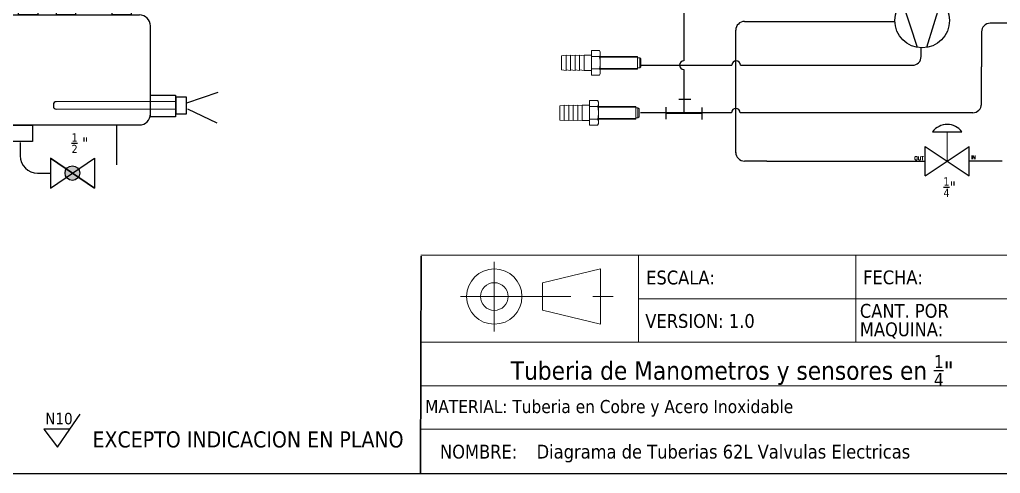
# Model space of a CAD drawing. Header units: millimetres. Extents: x -66 to 265, y 10 to 221.
# Drawn here: x 88.8 to 201.6, y 10 to 62.1 of the extents above; entities that cross this region are included whole.
import ezdxf
from ezdxf.enums import TextEntityAlignment as Align

# ---------------------------------------------------------------- set-up
doc = ezdxf.new("R2010")
doc.units = ezdxf.units.MM
doc.linetypes.add('CENTERX2', pattern=[20.32, 12.7, -2.54, 2.54, -2.54])
for name, color, linetype in [('CONTORNO', 179, 'Continuous'), ('SYMS', 7, 'Continuous'), ('TERMS', 123, 'Continuous'), ('WIRENO', 250, 'Continuous'), ('WIRES', 7, 'Continuous')]:
    doc.layers.add(name, color=color, linetype=linetype)
doc.styles.add('SLDTEXTSTYLE0', font='tahoma.ttf')
doc.styles.add('SLDTEXTSTYLE1', font='tahomabd.ttf')
doc.styles.get("Standard").update_dxf_attribs({"font": 'tahoma.ttf'})
doc.styles.add('WD', font='romans.shx')

# ---------------------------------------------------------------- blocks, each defined once
blk = doc.blocks.new('SW_NOTE_4')
at = {"color": 0, "linetype": 'Continuous', "lineweight": 0, "char_height": 1.587, "attachment_point": 1, "style": 'SLDTEXTSTYLE0'}
for s, insert in [('CANT. POR ', (0, 2.02)), ('MAQUINA:', (0, -0.1))]:
    blk.add_mtext(s, dxfattribs=dict(at, insert=insert))
blk = doc.blocks.new('Bomba Vacio')
at = {"layer": 'WIRENO'}
for p, q in [((222.52, 152.69), (218.83, 163.9)), ((224.82, 152.84), (228.2, 163.9))]:
    blk.add_line(p, q, dxfattribs=at)
blk.add_circle((223.65, 159.36), 6.72, dxfattribs=at)
blk = doc.blocks.new('calderin')
for p, q in [((180.25, 72.34), (180.25, 65.19)), ((214.53, 72.24), (214.53, 65.08))]:
    blk.add_line(p, q)
for points in [[(196.96, 92.04), (196.94, 96.57), (200.37, 96.57), (200.38, 92.04)], [(203.75, 92.04), (203.77, 96.56), (207.19, 96.56), (207.18, 92.04)], [(213.74, 92.03), (213.75, 96.67), (217.17, 96.67), (217.17, 92.03)], [(185.43, 92.04), (183.27, 92.04), (183.27, 94.89), (185.43, 94.89)], [(191.98, 92.04), (189.82, 92.04), (189.82, 94.89), (191.98, 94.89)]]:
    blk.add_lwpolyline(points, close=True)
at = {"layer": 'WIRENO'}
for p, q in [((177.61, 92.03), (218.66, 92.03)), ((175.61, 90.03), (175.58, 77.95)), ((220.66, 74.26), (220.66, 90.03)), ((176.8, 72.26), (218.66, 72.26))]:
    blk.add_line(p, q, dxfattribs=at)
for points in [[(170.4, 90.24), (175.61, 90.24), (175.61, 88.43), (170.4, 88.43)], [(170.39, 87.01), (175.6, 87.01), (175.6, 85.2), (170.39, 85.2)], [(170.35, 83.57), (175.56, 83.57), (175.56, 81.76), (170.35, 81.76)], [(175.52, 73.92), (170.98, 73.92), (170.98, 77.82), (175.52, 77.82)], [(225.17, 73.73), (220.63, 73.73), (220.63, 77.63), (225.17, 77.63)], [(195.75, 72.25), (199.43, 72.25), (199.43, 69.27), (195.75, 69.27)]]:
    blk.add_lwpolyline(points, close=True, dxfattribs=at)
blk.add_lwpolyline([(177.19, 72.15), (177.22, 72.14, -0.37328), (175.5, 74.12), (175.5, 78.48)], format="xyb", dxfattribs=at)
for centre, start, end in [((177.61, 90.03), 90, 180), ((218.66, 90.03), 0, 90), ((218.66, 74.26), 270, 0)]:
    blk.add_arc(centre, 2, start, end, dxfattribs=at)
blk = doc.blocks.new('Resistencia')
at = {"layer": 'WIRENO'}
for p, q in [((112.31, 58.18), (107.01, 60.71)), ((112.43, 57.1), (106.77, 55.17))]:
    blk.add_line(p, q, dxfattribs=at)
blk.add_lwpolyline([(114.4, 59.08), (112.46, 59.08), (112.46, 56.11), (114.4, 56.11)], close=True, dxfattribs=at)
blk.add_lwpolyline([(135.9, 58.24), (114.42, 58.21), (114.42, 56.89), (135.9, 56.92, 0.414214), (136.4, 57.42), (136.4, 57.74, 0.414214)], format="xyb", close=True, dxfattribs=at)
blk = doc.blocks.new('HGVA1_BALL_VALVE')
h = blk.add_hatch(color=256)
edge = h.paths.add_edge_path()
edge.add_arc((0, 0), 0.125, 0, 360)
at = {"ltscale": 3.2258}
for p, q in [((-0.375, 0.254), (0.375, -0.254)), ((-0.375, -0.254), (0.375, 0.254)), ((-0.375, 0.254), (-0.375, -0.254)), ((0.375, 0.254), (0.375, -0.254))]:
    blk.add_line(p, q, dxfattribs=at)
at = {"ltscale": 25.4, "flags": 128}
blk.add_lwpolyline([(0.375, 0.254), (0.375, -0.254), (-0.375, 0.254), (-0.375, -0.254)], close=True, dxfattribs=at)
at = {"ltscale": 3.2258}
blk.add_circle((0, 0), 0.125, dxfattribs=at)
at = {"ltscale": 25.4}
blk.add_circle((0, 0), 0.125, dxfattribs=at)
at = {"style": 'WD', "flags": 1}
for tag, height, p in [('INST', 0.125, (0.028, 0.678)), ('LOC', 0.125, (0.011, 0.516)), ('TAG1', 0.125, (0, 0.307)), ('FAMILY', 0.01, (-0.482, -0.121)), ('WDTYPE', 0.01, (-0.475, -0.062)), ('CAT', 0.01, (-0.482, -0.165)), ('MFG', 0.01, (-0.481, -0.197)), ('ASSYCODE', 0.01, (-0.453, -0.226))]:
    blk.add_attdef(tag, text='', height=height, dxfattribs=at).set_placement(p, align=Align.CENTER)
at = {"style": 'WD'}
blk.add_attdef('XREF', text='', height=0.0625, rotation=0.0625, dxfattribs=at).set_placement((0.541, 0.293), align=Align.TOP_CENTER)
blk.add_attdef('TERM01', text='', height=0.0625, dxfattribs=at).set_placement((-0.399, 0.018), align=Align.RIGHT)
for tag, p, height in [('X4TERM01', (-0.375, 0), 0.005), ('X8TERM02', (0, 0), 0.005), ('TERM02', (0.052, -0.037), 0.0625), ('X1TERM03', (0.375, 0), 0.005), ('TERM03', (0.406, 0.036), 0.0625), ('RATING1', (0.409, -0.162), 0.125), ('DESC1', (0.409, -0.341), 0.125), ('DESC2', (0.409, -0.525), 0.125), ('DESC3', (0.409, -0.715), 0.125), ('WDTAGALT', (0.409, -0.873), 0.125)]:
    blk.add_attdef(tag, p, '', height=height, dxfattribs=at)
blk = doc.blocks.new('HGVA1_DIAPHRAGM_VALVE2')
at = {"color": 7, "linetype": 'Continuous', "lineweight": 0, "ltscale": 3.2258}
for p, q in [((-0.25, 0.5), (0.25, 0.5)), ((0, 0), (0, 0.5))]:
    blk.add_line(p, q, dxfattribs=at)
for p, q in [((-0.375, -0.25), (-0.375, 0.25)), ((-0.375, -0.25), (0.375, 0.25)), ((-0.375, 0.25), (0.375, -0.25)), ((0.375, -0.25), (0.375, 0.25))]:
    blk.add_line(p, q)
at = {"ltscale": 25.4, "flags": 128}
blk.add_lwpolyline([(0.25, 0.5, 0.5), (-0.25, 0.5)], format="xyb", close=True, dxfattribs=at)
at = {"style": 'WD', "flags": 1}
for tag, p in [('INST', (-0.469, 0.748)), ('LOC', (-0.469, 0.587)), ('TAG1', (-0.469, 0.378))]:
    blk.add_attdef(tag, text='', height=0.125, dxfattribs=at).set_placement(p, align=Align.RIGHT)
at = {"style": 'WD'}
blk.add_attdef('XREF', text='', height=0.0625, rotation=0.0625, dxfattribs=at).set_placement((0.518, 0.271), align=Align.TOP_CENTER)
blk.add_attdef('TERM01', text='', height=0.0625, dxfattribs=at).set_placement((-0.399, 0.018), align=Align.RIGHT)
for tag, p, height in [('X4TERM01', (-0.375, 0), 0.005), ('X1TERM02', (0.375, 0), 0.005), ('TERM02', (0.406, 0.036), 0.0625), ('RATING1', (0.388, -0.162), 0.125), ('DESC1', (0.388, -0.378), 0.125), ('DESC2', (0.388, -0.562), 0.125), ('DESC3', (0.388, -0.752), 0.125), ('WDTAGALT', (0.388, -0.907), 0.125)]:
    blk.add_attdef(tag, p, '', height=height, dxfattribs=at)
at = {"style": 'WD', "flags": 1}
for tag, p in [('WDTYPE', (-0.154, -0.127)), ('FAMILY', (-0.143, -0.17)), ('CAT', (-0.143, -0.215)), ('MFG', (-0.141, -0.246)), ('ASSYCODE', (-0.113, -0.275))]:
    blk.add_attdef(tag, text='', height=0.01, dxfattribs=at).set_placement(p, align=Align.CENTER)
blk = doc.blocks.new('Acople Estriado')
at = {"color": 7, "linetype": 'Continuous', "lineweight": 15}
for p, q in [((6.78, 5.633), (6.78, 5.138)), ((6.78, 5.633), (6.947, 5.633)), ((6.811, 5.678), (6.796, 5.663)), ((6.796, 5.663), (6.796, 5.633)), ((6.931, 5.663), (6.796, 5.663)), ((6.811, 5.678), (6.916, 5.678)), ((6.931, 5.663), (6.916, 5.678)), ((6.931, 5.633), (6.931, 5.663)), ((6.947, 5.138), (6.947, 5.633)), ((6.721, 5.138), (6.699, 5.126)), ((6.699, 5.126), (6.699, 5.019)), ((6.74, 5.138), (6.721, 5.138)), ((6.864, 5.138), (6.74, 5.138)), ((6.781, 5.126), (6.781, 5.019)), ((6.988, 5.138), (6.864, 5.138)), ((6.946, 5.126), (6.946, 5.019)), ((7.007, 5.138), (6.988, 5.138)), ((7.029, 5.126), (7.007, 5.138)), ((7.029, 5.126), (7.029, 5.019)), ((6.699, 5.019), (6.781, 5.019)), ((6.761, 5.019), (6.761, 4.922)), ((6.781, 5.019), (6.946, 5.019)), ((6.946, 5.019), (7.029, 5.019)), ((6.967, 4.922), (6.967, 5.019)), ((6.761, 4.922), (6.769, 4.862)), ((6.864, 4.922), (6.761, 4.922)), ((6.761, 4.862), (6.769, 4.802)), ((6.864, 4.862), (6.761, 4.862)), ((6.967, 4.922), (6.864, 4.922)), ((6.967, 4.862), (6.864, 4.862)), ((6.959, 4.862), (6.967, 4.922)), ((6.959, 4.802), (6.967, 4.862)), ((6.761, 4.802), (6.769, 4.742)), ((6.864, 4.802), (6.761, 4.802)), ((6.761, 4.742), (6.769, 4.682)), ((6.864, 4.742), (6.761, 4.742)), ((6.967, 4.802), (6.864, 4.802)), ((6.967, 4.742), (6.864, 4.742)), ((6.959, 4.742), (6.967, 4.802)), ((6.959, 4.682), (6.967, 4.742)), ((6.761, 4.682), (6.769, 4.622)), ((6.864, 4.682), (6.761, 4.682)), ((6.864, 4.622), (6.769, 4.622)), ((6.967, 4.682), (6.864, 4.682)), ((6.959, 4.622), (6.864, 4.622)), ((6.959, 4.622), (6.967, 4.682))]:
    blk.add_line(p, q, dxfattribs=at)
at = {"color": 7, "linetype": 'Continuous', "lineweight": 0}
for p, q in [((6.79, 5.633), (6.79, 5.138)), ((6.938, 5.633), (6.938, 5.138))]:
    blk.add_line(p, q, dxfattribs=at)
at = {"color": 7, "linetype": 'Continuous', "lineweight": 15}
for points, knots in [([(6.699, 5.126), (6.706, 5.13), (6.712, 5.133), (6.726, 5.137), (6.733, 5.138), (6.74, 5.138)], [0, 0, 0, 0, 0.5, 0.5, 1, 1, 1, 1]), ([(6.74, 5.138), (6.744, 5.138), (6.747, 5.138), (6.754, 5.137), (6.757, 5.136), (6.768, 5.133), (6.775, 5.13), (6.781, 5.126)], [0, 0, 0, 0, 0.25, 0.25, 0.5, 0.5, 1, 1, 1, 1]), ([(6.864, 5.138), (6.85, 5.138), (6.836, 5.137), (6.808, 5.133), (6.795, 5.13), (6.781, 5.126)], [0, 0, 0, 0, 0.5, 0.5, 1, 1, 1, 1]), ([(6.946, 5.126), (6.933, 5.13), (6.919, 5.133), (6.892, 5.137), (6.878, 5.138), (6.864, 5.138)], [0, 0, 0, 0, 0.5, 0.5, 1, 1, 1, 1]), ([(6.946, 5.126), (6.953, 5.13), (6.96, 5.133), (6.974, 5.137), (6.981, 5.138), (6.988, 5.138)], [0, 0, 0, 0, 0.5, 0.5, 1, 1, 1, 1]), ([(6.988, 5.138), (6.991, 5.138), (6.995, 5.138), (7.002, 5.137), (7.005, 5.136), (7.015, 5.133), (7.022, 5.13), (7.029, 5.126)], [0, 0, 0, 0, 0.25, 0.25, 0.5, 0.5, 1, 1, 1, 1])]:
    blk.add_open_spline(points, degree=3, knots=knots, dxfattribs=at)
blk = doc.blocks.new('TNueva')
at = {"layer": 'WIRENO'}
for p, q in [((227.056, 75.746), (226.139, 75.746)), ((226.557, 74.707), (226.557, 75.745)), ((225.166, 74.246), (225.166, 75.163)), ((225.184, 74.712), (227.93, 74.712)), ((227.946, 74.232), (227.946, 75.149))]:
    blk.add_line(p, q, dxfattribs=at)

msp = doc.modelspace()

# ---------------------------------------------------------------- linework, layer by layer
at = {"color": 7, "linetype": 'Continuous', "lineweight": 30}
msp.add_line((135.02, 34.97), (134.96, 10), dxfattribs=at)
at = {"color": 7, "linetype": 'Continuous', "lineweight": 0}
for p, q in [((265, 35.07), (135, 35.07)), ((160, 35.09), (160, 25.07)), ((185, 35.07), (185, 25.07)), ((155.64, 33.5), (148.97, 31.91)), ((155.64, 27.15), (155.64, 33.5)), ((148.97, 31.91), (148.97, 28.74)), ((235, 30.07), (160, 30.07)), ((148.97, 28.74), (155.64, 27.15)), ((235, 25.07), (134.99, 25.07)), ((210, 20.07), (134.99, 20.07)), ((265, 15.07), (134.99, 15.07))]:
    msp.add_line(p, q, dxfattribs=at)
at = {"color": 7, "linetype": 'CENTERX2', "lineweight": 0}
for p, q in [((143.43, 34.29), (143.43, 26.3)), ((139.53, 30.32), (157.1, 30.32)), ((134.96, 10), (265, 10))]:
    msp.add_line(p, q, dxfattribs=at)
at = {"color": 7, "linetype": 'Continuous'}
msp.add_line((15, 10), (265, 10), dxfattribs=at)
at = {"color": 7, "linetype": 'Continuous', "lineweight": 0}
for radius in [3.18, 1.59]:
    msp.add_circle((143.43, 30.32), radius, dxfattribs=at)
at = {"layer": 'CONTORNO'}
for p, q in [((94.61, 15.07), (95.78, 16.79)), ((91.62, 15.07), (93.19, 13.01)), ((94.61, 15.07), (91.62, 15.07)), ((93.19, 13.01), (94.61, 15.07))]:
    msp.add_line(p, q, dxfattribs=at)
at = {"layer": 'WIRES'}
for p, q in [((165.25, 68.62), (165.25, 57.4)), ((171.21, 46.82), (171.21, 60.93)), ((172.21, 61.93), (189.35, 61.93)), ((189.35, 61.93), (189.43, 61.93)), ((189.43, 61.93), (189.51, 61.93)), ((207.43, 61.72), (200.47, 61.72)), ((199.47, 60.72), (199.47, 56.72)), ((192.53, 57.9), (192.53, 58.88)), ((160.35, 56.9), (170.76, 56.9)), ((165.25, 56.41), (165.25, 52.99)), ((171.75, 56.9), (191.53, 56.9)), ((199.47, 52.32), (199.47, 56.72)), ((165.25, 52.99), (165.33, 52.99)), ((170.71, 51.44), (160.23, 51.44)), ((198.47, 51.44), (171.7, 51.44)), ((88.91, 48.01), (88.91, 46.5)), ((174.78, 45.88), (172.21, 45.88)), ((174.78, 45.88), (174.78, 45.88)), ((174.78, 45.88), (193, 45.88)), ((201.84, 45.88), (198.06, 45.88)), ((90.91, 44.5), (92.37, 44.5))]:
    msp.add_line(p, q, dxfattribs=at)
for centre, radius, start, end in [((172.21, 60.93), 1, 90, 180), ((200.47, 60.72), 1, 90, 180), ((191.53, 57.9), 1, 270, 0), ((165.25, 56.91), 0.5, 90, 270), ((171.26, 56.9), 0.5, 0, 180), ((171.21, 51.44), 0.5, 0, 180), ((198.47, 52.44), 1, 270, 0), ((90.91, 46.5), 2, 180, 270), ((172.21, 46.88), 1, 180, 270)]:
    msp.add_arc(centre, radius, start, end, dxfattribs=at)

# ---------------------------------------------------------------- block references
at = {"xscale": 8.639999999999999, "yscale": 8.639999999999999, "zscale": 8.639999999999999, "rotation": 270}
for p in [(111.23, 116.48), (111.03, 110.73)]:
    msp.add_blockref('Acople Estriado', p, dxfattribs=at)
at = {"color": 7, "linetype": 'Continuous', "lineweight": 0}
msp.add_blockref('SW_NOTE_4', (185.48, 27.45), dxfattribs=at)
at = {"layer": 'SYMS'}
ref = msp.add_blockref('HGVA1_DIAPHRAGM_VALVE2', (195.53, 45.88), dxfattribs=dict(at, xscale=6.749999999999999, yscale=6.749999999999999, zscale=6.749999999999999))
ref.add_attrib('TERM01', 'OUT', dxfattribs={"layer": 'TERMS', "height": 0.422, "style": 'WD'}).set_placement((192.83, 46), align=Align.RIGHT)
ref.add_attrib('TERM02', 'IN', (198.27, 46.12), dxfattribs={"layer": 'TERMS', "height": 0.422, "style": 'WD'})
at = {"layer": 'SYMS', "xscale": 6.749999999999999, "yscale": 6.749999999999999, "zscale": 6.749999999999999}
msp.add_blockref('HGVA1_BALL_VALVE', (94.9, 44.5), dxfattribs=at)
at = {"layer": 'WIRENO'}
for name, p, xscale, yscale, zscale in [('calderin', (-37.33, 3.79), 0.6400000000000001, 0.6400000000000001, 0.6400000000000001), ('Bomba Vacio', (87.81, -12.65), 0.46875, 0.46875, 0.46875), ('TNueva', (-174.56, -60.67), 1.5, 1.5, 1.5)]:
    msp.add_blockref(name, p, dxfattribs=dict(at, xscale=xscale, yscale=yscale, zscale=zscale))
at = {"layer": 'WIRENO', "xscale": 0.6400000000000001, "yscale": 0.6400000000000001, "zscale": 0.6400000000000001, "rotation": 180}
msp.add_blockref('Resistencia', (180.02, 89.13), dxfattribs=at)

# ---------------------------------------------------------------- texts
at = {"char_height": 1.35, "attachment_point": 1}
for s, insert in [('\\A1;   {\\H0.7x;\\S1/2;} "', (93.28, 49.07)), ('\\A1;   {\\H0.7x;\\S1/4;}"', (193.57, 44.02))]:
    msp.add_mtext_dynamic_manual_height_columns(s, width=4.4601, gutter_width=1, heights=[0], dxfattribs=dict(at, insert=insert))
at = {"color": 7, "linetype": 'Continuous', "lineweight": 0, "attachment_point": 1, "style": 'SLDTEXTSTYLE0'}
for s, insert, char_height in [('ESCALA:', (160.9, 33.3), 1.587), ('FECHA:', (185.85, 33.32), 1.587), ('VERSION: 1.0', (160.8, 28.31), 1.5875), ('MATERIAL: Tuberia en Cobre y Acero Inoxidable', (135.47, 18.43), 1.5)]:
    msp.add_mtext(s, dxfattribs=dict(at, insert=insert, char_height=char_height))
at = {"color": 7, "linetype": 'Continuous', "lineweight": 0, "insert": (135.6, 13.29), "char_height": 1.5875, "width": 77.536, "attachment_point": 1, "style": 'SLDTEXTSTYLE0'}
msp.add_mtext('\\pi-4.7625,l6.35,t12.7;NOMBRE:^IDiagrama de Tuberias 62L Valvulas Electricas', dxfattribs=at)
at = {"layer": 'CONTORNO', "color": 7}
for s, insert, char_height, attachment_point, style in [('\\A1;Tuberia de Manometros y sensores en {\\H0.7x;\\S1/4;}" ', (170.8, 23.59), 2.1167, 2, 'SLDTEXTSTYLE1'), ('EXCEPTO INDICACION EN PLANO', (133, 14.83), 1.8521, 3, 'SLDTEXTSTYLE0')]:
    msp.add_mtext(s, dxfattribs=dict(at, insert=insert, char_height=char_height, attachment_point=attachment_point, style=style))
at = {"layer": 'CONTORNO', "insert": (91.78, 16.96), "char_height": 1.323, "attachment_point": 1, "style": 'SLDTEXTSTYLE0'}
msp.add_mtext('N10', dxfattribs=at)

doc.saveas('drawing.dxf')
